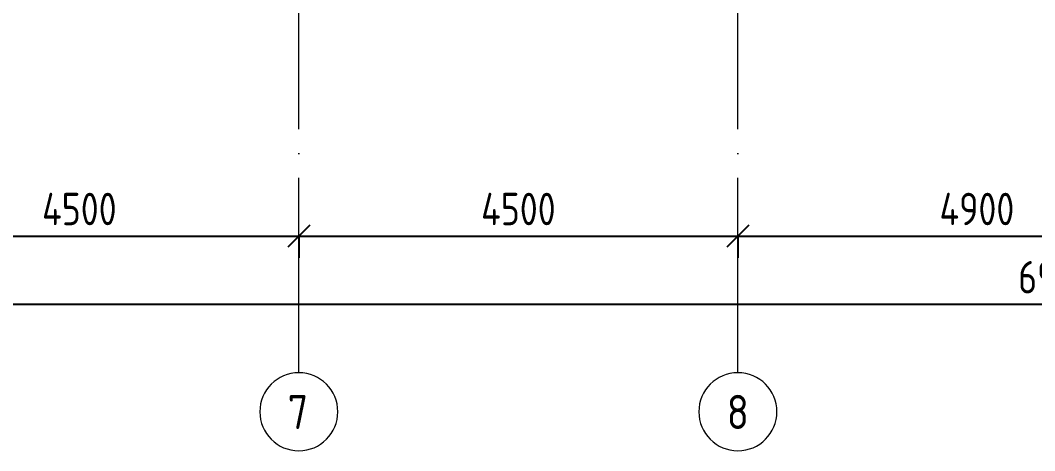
# Model space of a CAD drawing. Header units: millimetres. Extents: x -68946 to 690821, y -552984 to 293768.
# Drawn here: x 23294 to 33691, y -83822 to -79406 of the extents above; entities that cross this region are included whole.
import ezdxf

# ---------------------------------------------------------------- set-up
doc = ezdxf.new("R2010")
doc.units = ezdxf.units.MM
doc.linetypes.add('ADSK_Линия сетки', pattern=[2500, 2000, -250, 0, -250])
doc.layers.get('Defpoints').update_dxf_attribs({"color": 250})
for name, color, linetype, lineweight in [('A-____-____-DIMS', 250, 'Continuous', 9), ('S-GRID-____-IDEN', 250, 'Continuous', 9), ('S-GRID-____-OTLN', 250, 'Continuous', 9)]:
    doc.layers.add(name, color=color, linetype=linetype, lineweight=lineweight)
doc.styles.add('GOST Common', font='', dxfattribs={"width": 0.9, "height": 350})
doc.styles.get("Standard").update_dxf_attribs({"font": 'ГОСТ тип А.ttf'})
doc.styles.get('GOST Common').set_extended_font_data('GOST Common')
doc.dimstyles.new('А3', dxfattribs={"dimtxt": 333, "dimasz": 222, "dimexe": 222, "dimexo": 111, "dimgap": 111, "dimtad": 1, "dimtoh": 1, "dimdec": 0, "dimrnd": 0.0015, "dimzin": 0, "dimdsep": 46, "dimtxsty": 'Standard', "dimblk": 'OBLIQUE', "dimcen": 0, "dimclrd": 7, "dimclre": 7, "dimclrt": 7, "dimadec": 0, "dimazin": 0, "dimtfac": 1, "dimtdec": 0, "dimtofl": 0, "dimtmove": 0, "dimatfit": 3, "dimfxl": 1, "dimtolj": 1, "dimtzin": 0, "dimarcsym": 0})

# ---------------------------------------------------------------- blocks, each defined once
blk = doc.blocks.new('Ось сетки - Круг_Ø8 мм-39983606-АР1_Маркировочный план 2 этажа С1')
at = {"layer": 'S-GRID-____-IDEN'}
for start, end in [(360, 180), (180, 360)]:
    blk.add_arc((0, 0), 4, start, end, dxfattribs=at)
blk = doc.blocks.new('_Oblique')
at = {"color": 0, "linetype": 'ByBlock', "lineweight": -2}
blk.add_line((-0.5, -0.5), (0.5, 0.5), dxfattribs=at)
blk = doc.blocks.new('*D2818')
at = {"layer": 'A-____-____-DIMS', "color": 7, "lineweight": -2, "transparency": 16777216}
for p, q in [((21649, -81620), (26149, -81620)), ((21649, -81631), (21649, -81842)), ((26149, -81631), (26149, -81842))]:
    blk.add_line(p, q, dxfattribs=at)
at = {"layer": 'Defpoints', "color": 0, "lineweight": 30, "transparency": 16777216}
for p in [(21649, -81520), (26149, -81520), (26149, -81620)]:
    blk.add_point(p, dxfattribs=at)
at = {"layer": 'A-____-____-DIMS', "color": 7, "lineweight": -2, "transparency": 16777216, "xscale": 222, "yscale": 222, "zscale": 222, "rotation": 180}
blk.add_blockref('_Oblique', (21649, -81620), dxfattribs=at)
at = {"layer": 'A-____-____-DIMS', "color": 7, "lineweight": -2, "transparency": 16777216, "xscale": 222, "yscale": 222, "zscale": 222}
blk.add_blockref('_Oblique', (26149, -81620), dxfattribs=at)
at = {"layer": 'A-____-____-DIMS', "color": 7, "transparency": 16777216, "insert": (23899, -81342), "char_height": 333, "width": 2.57, "attachment_point": 5}
blk.add_mtext('\\A1;4500', dxfattribs=at)
blk = doc.blocks.new('*D2819')
at = {"layer": 'A-____-____-DIMS', "color": 7, "lineweight": -2, "transparency": 16777216}
for p, q in [((26149, -81620), (30649, -81620)), ((26149, -81631), (26149, -81842)), ((30649, -81631), (30649, -81842))]:
    blk.add_line(p, q, dxfattribs=at)
at = {"layer": 'Defpoints', "color": 0, "lineweight": 30, "transparency": 16777216}
for p in [(26149, -81520), (30649, -81520), (30649, -81620)]:
    blk.add_point(p, dxfattribs=at)
at = {"layer": 'A-____-____-DIMS', "color": 7, "lineweight": -2, "transparency": 16777216, "xscale": 222, "yscale": 222, "zscale": 222, "rotation": 180}
blk.add_blockref('_Oblique', (26149, -81620), dxfattribs=at)
at = {"layer": 'A-____-____-DIMS', "color": 7, "lineweight": -2, "transparency": 16777216, "xscale": 222, "yscale": 222, "zscale": 222}
blk.add_blockref('_Oblique', (30649, -81620), dxfattribs=at)
at = {"layer": 'A-____-____-DIMS', "color": 7, "transparency": 16777216, "insert": (28399, -81342), "char_height": 333, "width": 2.57, "attachment_point": 5}
blk.add_mtext('\\A1;4500', dxfattribs=at)
blk = doc.blocks.new('*D2820')
at = {"layer": 'A-____-____-DIMS', "color": 7, "lineweight": -2, "transparency": 16777216}
for p, q in [((30649, -81620), (35549, -81620)), ((30649, -81631), (30649, -81842)), ((35549, -81631), (35549, -81842))]:
    blk.add_line(p, q, dxfattribs=at)
at = {"layer": 'Defpoints', "color": 0, "lineweight": 30, "transparency": 16777216}
for p in [(30649, -81520), (35549, -81520), (35549, -81620)]:
    blk.add_point(p, dxfattribs=at)
at = {"layer": 'A-____-____-DIMS', "color": 7, "lineweight": -2, "transparency": 16777216, "xscale": 222, "yscale": 222, "zscale": 222, "rotation": 180}
blk.add_blockref('_Oblique', (30649, -81620), dxfattribs=at)
at = {"layer": 'A-____-____-DIMS', "color": 7, "lineweight": -2, "transparency": 16777216, "xscale": 222, "yscale": 222, "zscale": 222}
blk.add_blockref('_Oblique', (35549, -81620), dxfattribs=at)
at = {"layer": 'A-____-____-DIMS', "color": 7, "transparency": 16777216, "insert": (33099, -81342), "char_height": 333, "width": 2.57, "attachment_point": 5}
blk.add_mtext('\\A1;4900', dxfattribs=at)
blk = doc.blocks.new('*D2829')
at = {"layer": 'A-____-____-DIMS', "color": 7, "lineweight": -2, "transparency": 16777216}
for p, q in [((-601, -82320), (68549, -82320)), ((-601, -82331), (-601, -82542)), ((68549, -82331), (68549, -82542))]:
    blk.add_line(p, q, dxfattribs=at)
at = {"layer": 'Defpoints', "color": 0, "lineweight": 30, "transparency": 16777216}
for p in [(-601, -82220), (68549, -82220), (68549, -82320)]:
    blk.add_point(p, dxfattribs=at)
at = {"layer": 'A-____-____-DIMS', "color": 7, "lineweight": -2, "transparency": 16777216, "xscale": 222, "yscale": 222, "zscale": 222, "rotation": 180}
blk.add_blockref('_Oblique', (-601, -82320), dxfattribs=at)
at = {"layer": 'A-____-____-DIMS', "color": 7, "lineweight": -2, "transparency": 16777216, "xscale": 222, "yscale": 222, "zscale": 222}
blk.add_blockref('_Oblique', (68549, -82320), dxfattribs=at)
at = {"layer": 'A-____-____-DIMS', "color": 7, "transparency": 16777216, "insert": (33974, -82042), "char_height": 333, "width": 2.92, "attachment_point": 5}
blk.add_mtext('\\A1;69150', dxfattribs=at)

msp = doc.modelspace()

# ---------------------------------------------------------------- linework, layer by layer
at = {"layer": 'S-GRID-____-OTLN', "color": 18, "linetype": 'ADSK_Линия сетки', "true_color": 0x000000}
for p, q in [((26148.7078, -83022.3092), (26148.7078, -61092.7832)), ((30648.7078, -83022.3092), (30648.7078, -61092.7832))]:
    msp.add_line(p, q, dxfattribs=at)

# ---------------------------------------------------------------- block references
at = {"layer": 'S-GRID-____-IDEN', "color": 18, "true_color": 0x000000, "xscale": 99.99999999999993, "yscale": 99.99999999999993, "zscale": 99.99999999999993}
for p in [(26148.7078, -83422.3092), (30648.7078, -83422.3092)]:
    msp.add_blockref('Ось сетки - Круг_Ø8 мм-39983606-АР1_Маркировочный план 2 этажа С1', p, dxfattribs=at)

# ---------------------------------------------------------------- texts
at = {"layer": 'S-GRID-____-IDEN', "color": 18, "true_color": 0x000000, "char_height": 350, "width": 274.177125, "attachment_point": 1, "style": 'GOST Common'}
for s, insert in [('\\fGOST Common|b0|i0|c204|p34|;\\W.9;7', (26034.9272, -83249.7759)), ('\\fGOST Common|b0|i0|c204|p34|;\\W.9;8', (30534.9272, -83249.7759))]:
    msp.add_mtext(s, dxfattribs=dict(at, insert=insert))

# ---------------------------------------------------------------- dimensions: what is measured, and where the dimension line sits
at = {"layer": 'A-____-____-DIMS', "color": 18, "true_color": 0x000000}
for base, p1, p2, picture, middle in [((26148.7078, -81619.9298), (21648.7078, -81519.9449), (26148.7078, -81519.9449), '*D2818', (23898.7078, -81342.4298)), ((30648.7078, -81619.9298), (26148.7078, -81519.9449), (30648.7078, -81519.9449), '*D2819', (28398.7078, -81342.4298)), ((35548.7078, -81619.9298), (30648.7078, -81519.9449), (35548.7078, -81519.9449), '*D2820', (33098.7078, -81342.4298)), ((68548.7078, -82319.9298), (-601.2922, -82219.9449), (68548.7078, -82219.9449), '*D2829', (33973.7078, -82042.4298))]:
    dim = msp.add_linear_dim(base=base, p1=p1, p2=p2, dimstyle='А3', dxfattribs=at)
    dim.commit()
    dim.dimension.update_dxf_attribs({"geometry": picture, "text_midpoint": middle})

doc.saveas('drawing.dxf')
